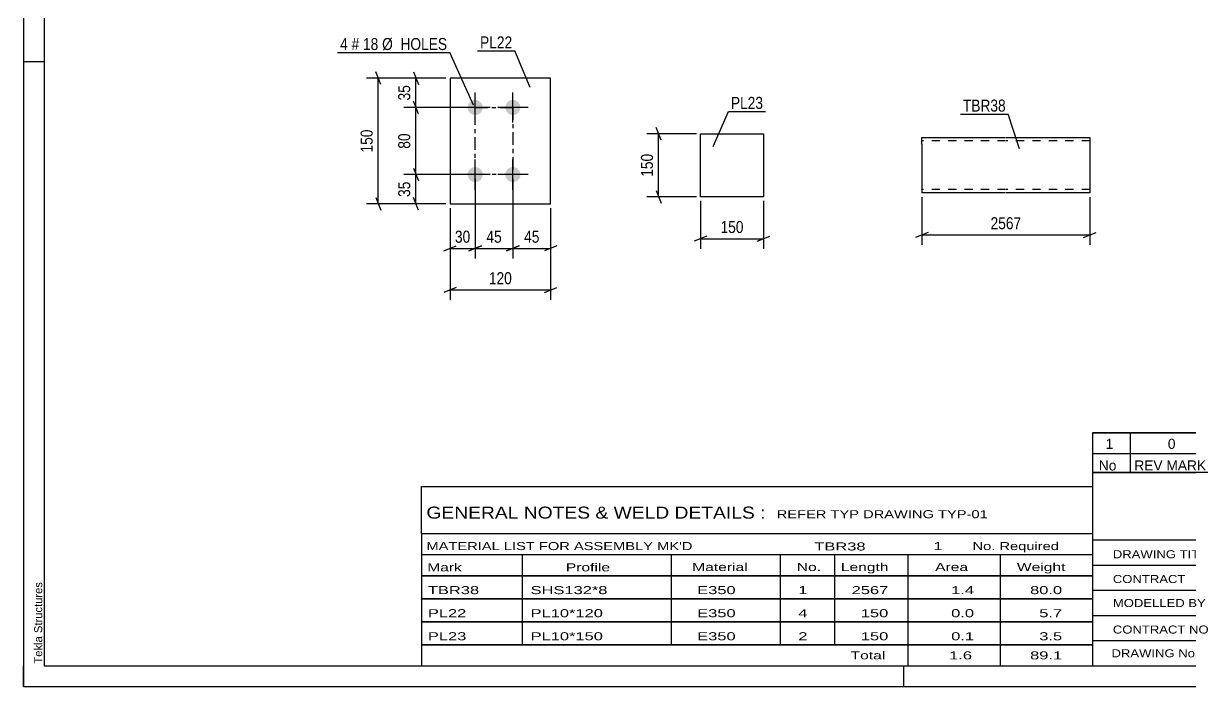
# Model space of a CAD drawing. Header units: millimetres. Extents: x 0 to 420, y 0 to 297.
# Drawn here: x 0 to 278.4, y 0 to 158.1 of the extents above; entities that cross this region are included whole.
import ezdxf

# ---------------------------------------------------------------- set-up
doc = ezdxf.new("R2010")
doc.units = ezdxf.units.MM
doc.linetypes.add('DXK_LINE_DOT2', pattern=[3.9198, 1.9599, -1.9599])
doc.linetypes.add('DXK_LINE_DOT3', pattern=[5.9187, 2.979, -0.9799, 0.9799, -0.9799])
doc.styles.add('Arial', font='ARIAL.TTF', dxfattribs={"height": 0.2})
doc.styles.add('Arial Narrow', font='ARIALN.TTF', dxfattribs={"height": 0.2})

# ---------------------------------------------------------------- blocks, each defined once
blk = doc.blocks.new('Unknown-489684410-1163')
at = {"color": 5, "linetype": 'Continuous'}
for p, q in [((0, 297), (0, 0)), ((5, 292), (5, 5)), ((5, 149), (0, 149)), ((0, 0), (0, 5)), ((5, 5), (415, 5)), ((210, 0), (210, 5)), ((0, 0), (420, 0))]:
    blk.add_line(p, q, dxfattribs=at)
at = {"color": 174, "linetype": 'Continuous', "style": 'Arial'}
blk.add_text('Tekla Structures', height=1.9102, rotation=90, dxfattribs=at).set_placement((4.5, 5.5))
blk = doc.blocks.new('Unknown-489684410-3882')
at = {"color": 7, "linetype": 'Continuous'}
for p, q in [((255, 51.05), (255, 5)), ((255, 51.05), (415, 51.05)), ((415, 51), (415, 5)), ((255, 35), (415, 35)), ((295.14, 35), (295.14, 5)), ((255, 29), (415, 29)), ((397, 5.05), (397, 28.9)), ((255, 23), (415, 23)), ((339.14, 23), (339.14, 5)), ((255, 17), (415, 17)), ((255, 11), (397, 11)), ((255, 5), (415, 5))]:
    blk.add_line(p, q, dxfattribs=at)
at = {"color": 7, "style": 'Arial Narrow'}
for s, height, width, p in [('DRAWING TITLE', 1.9089, 1.425378, (259.88, 30.61)), ('T-BRACE', 1.909, 1.425378, (296.81, 30.59)), ('CONTRACT', 1.909, 1.425378, (259.88, 24.71)), ('TERMINAL BUILDING', 1.9089, 1.425378, (297.06, 25.07)), ('MODELLED BY', 1.9089, 1.425378, (259.88, 18.98)), ('GSK', 1.909, 1.425378, (296.88, 19.04)), ('ISSUED', 1.909, 1.425378, (339.94, 18.64)), ('19.05.2026', 1.909, 1.425378, (356.69, 18.52)), ('CONTRACT NO', 1.9089, 1.425378, (259.88, 12.66)), ('AN-C-1376', 1.909, 1.425378, (297.23, 12.78)), ('SCALE', 1.909, 1.425378, (339.94, 12.65)), ('A3', 6.204, 1.25, (399.14, 7.2)), ('DRAWING No', 1.909, 1.425378, (259.56, 7)), ('[TBR.38]', 1.909, 1.425378, (297.46, 6.99)), ('1', 3.34, 1.5, (376.91, 5.68)), ('REVISION No.', 1.9089, 1.425378, (339.94, 5.77))]:
    blk.add_text(s, height=height, dxfattribs=dict(at, width=width)).set_placement(p)
at = {"color": 7, "linetype": 'Continuous', "style": 'Arial Narrow'}
for s, height, width, p in [('PH #', 1.909, 1.43, (401.6, 25.15)), ('204', 2.1, 1.43, (402.37, 18.65)), ('NTS', 1.909, 1.425378, (356.7, 12.65))]:
    blk.add_text(s, height=height, dxfattribs=dict(at, width=width)).set_placement(p)
blk = doc.blocks.new('Unknown-489684410-3883')
at = {"color": 7, "linetype": 'Continuous'}
for p, q in [((95, 47.75), (255, 47.75)), ((95, 36.5), (95, 47.75)), ((255, 47.75), (255, 36.5)), ((95, 36.5), (255, 36.5)), ((95, 36.5), (95, 31.5)), ((255, 36.5), (255, 31.5)), ((95, 31.5), (255, 31.5)), ((95, 31.5), (95, 26.5)), ((119, 31.5), (119, 26.5)), ((154.5, 31.5), (154.5, 26.5)), ((180.5, 31.5), (180.5, 26.5)), ((193.5, 31.5), (193.5, 26.5)), ((211, 31.5), (211, 26.5)), ((233, 31.5), (233, 26.5)), ((255, 31.5), (255, 26.5)), ((95, 26.5), (255, 26.5)), ((95, 26.45), (95, 21.05)), ((95, 26.45), (255, 26.45)), ((119, 26.5), (119, 21)), ((154.5, 26.5), (154.5, 21)), ((180.5, 26.5), (180.5, 21)), ((193.5, 26.5), (193.5, 21)), ((211, 26.5), (211, 21)), ((233, 26.5), (233, 21)), ((255, 26.45), (255, 21.05)), ((95, 21.05), (255, 21.05)), ((95, 20.95), (95, 15.55)), ((95, 20.95), (255, 20.95)), ((119, 21), (119, 15.5)), ((154.5, 21), (154.5, 15.5)), ((180.5, 21), (180.5, 15.5)), ((193.5, 21), (193.5, 15.5)), ((211, 21), (211, 15.5)), ((233, 21), (233, 15.5)), ((255, 20.95), (255, 15.55)), ((95, 15.55), (255, 15.55)), ((95, 15.45), (95, 10.05)), ((95, 15.45), (255, 15.45)), ((119, 15.5), (119, 10)), ((154.5, 15.5), (154.5, 10)), ((180.5, 15.5), (180.5, 10)), ((193.5, 15.5), (193.5, 10)), ((211, 15.5), (211, 10)), ((233, 15.5), (233, 10)), ((255, 15.45), (255, 10.05)), ((95, 10.05), (255, 10.05)), ((95, 10), (255, 10)), ((95, 10), (95, 5)), ((211, 10), (211, 5)), ((233, 10), (233, 5)), ((255, 10), (255, 5)), ((95, 5), (255, 5))]:
    blk.add_line(p, q, dxfattribs=at)
at = {"color": 7, "style": 'Arial Narrow'}
for s, height, width, p in [('GENERAL NOTES & WELD DETAILS :', 2.8633, 1.4, (96.15, 40.06)), ('REFER TYP DRAWING TYP-01', 1.9089, 1.6, (179.7, 40.16)), ("MATERIAL LIST FOR ASSEMBLY MK'D", 1.9089, 1.6, (96.15, 32.56)), ('TBR38', 1.909, 1.794707, (188.68, 32.47)), ('1', 1.91, 1.794707, (217.08, 32.56)), ('No. Required', 1.9089, 1.6, (226.41, 32.56)), ('Mark', 1.909, 1.7, (96.34, 27.5)), ('Profile', 1.909, 1.7, (129.41, 27.5)), ('Material', 1.909, 1.7, (159.54, 27.56)), ('No.', 1.909, 1.7, (184.5, 27.56)), ('Length', 1.909, 1.7, (195, 27.56)), ('Area', 1.909, 1.7, (217.5, 27.56)), ('Weight', 1.909, 1.7, (237, 27.56))]:
    blk.add_text(s, height=height, dxfattribs=dict(at, width=width)).set_placement(p)
at = {"color": 7, "linetype": 'Continuous', "style": 'Arial Narrow'}
for s, height, width, p in [('TBR38', 1.909, 1.794707, (96.5, 22.06)), ('SHS132*8', 1.909, 1.794707, (121, 22.06)), ('E350', 1.909, 1.794707, (160.74, 22.06)), ('1', 1.91, 1.794707, (184.86, 22.06)), ('2567', 1.909, 1.794707, (197.58, 22.06)), ('1.4', 1.909, 1.794707, (221.32, 22.06)), ('80.0', 1.909, 1.794707, (240.14, 22.06)), ('PL22', 1.909, 1.794707, (96.5, 16.56)), ('PL10*120', 1.909, 1.794707, (121, 16.56)), ('E350', 1.909, 1.794707, (160.74, 16.56)), ('4', 1.91, 1.794707, (184.86, 16.56)), ('150', 1.909, 1.794707, (199.77, 16.56)), ('0.0', 1.909, 1.794707, (221.32, 16.56)), ('5.7', 1.909, 1.794707, (242.33, 16.56)), ('PL23', 1.909, 1.794707, (96.5, 11.06)), ('PL10*150', 1.909, 1.794707, (121, 11.06)), ('E350', 1.909, 1.794707, (160.74, 11.06)), ('2', 1.91, 1.794707, (184.86, 11.06)), ('150', 1.909, 1.794707, (199.77, 11.06)), ('0.1', 1.909, 1.794707, (221.32, 11.06)), ('3.5', 1.909, 1.794707, (242.33, 11.06)), ('Total', 1.909, 1.7, (197.33, 6.5)), ('1.6', 1.909, 1.794707, (220.83, 6.5)), ('89.1', 1.909, 1.794707, (240.14, 6.5))]:
    blk.add_text(s, height=height, dxfattribs=dict(at, width=width)).set_placement(p)
blk = doc.blocks.new('Unknown-489684410-3884')
at = {"color": 7, "linetype": 'Continuous'}
for p, q in [((255, 60.55), (415, 60.55)), ((415, 60.55), (255, 60.55)), ((255, 60.55), (255, 55.55)), ((264, 60.55), (264, 55.55)), ((288, 60.55), (288, 55.55)), ((385, 60.55), (385, 55.55)), ((415, 60.55), (415, 55.55)), ((255, 55.55), (415, 55.55)), ((255, 55.55), (255, 51.05)), ((255, 55.55), (415, 55.55)), ((264, 55.55), (264, 51.05)), ((288, 55.55), (288, 51.05)), ((385, 55.55), (385, 51.05)), ((415, 55.55), (415, 51.05)), ((415, 51.05), (255, 51.05))]:
    blk.add_line(p, q, dxfattribs=at)
at = {"color": 7, "linetype": 'Continuous', "style": 'Arial Narrow'}
for s, height, width, p in [('1', 2.39, 1.196471, (258.16, 56.7)), ('0', 2.39, 1.196471, (273, 56.7)), ('ISSUED FOR CONSTRUCTION', 2.3861, 1.196471, (290, 56.7)), ('19.05.2026', 2.386, 1.196471, (391, 56.7)), ('No', 2.386, 1.2, (256.54, 51.55)), ('REV MARK', 2.386, 1.2, (265, 51.55)), ('REVISION DESCRIPTION', 2.3861, 1.2, (290, 51.55)), ('REV. DATE', 2.386, 1.2, (390.28, 51.55))]:
    blk.add_text(s, height=height, dxfattribs=dict(at, width=width)).set_placement(p)
blk = doc.blocks.new('Part-489684410-2300 - 2292')
at = {"color": 2, "linetype": 'Continuous'}
for p, q in [((214.31, 129.31), (214.31, 130.91)), ((214.31, 130.91), (234.31, 130.91)), ((234.41, 130.91), (254.41, 130.91)), ((254.41, 130.91), (254.41, 129.31)), ((214.31, 129.31), (214.31, 117.71)), ((254.41, 129.31), (254.41, 117.71)), ((234.31, 117.71), (214.31, 117.71)), ((254.41, 117.71), (234.41, 117.71))]:
    blk.add_line(p, q, dxfattribs=at)
at = {"color": 7, "linetype": 'DXK_LINE_DOT2'}
for p, q in [((234.31, 130.11), (214.31, 130.11)), ((254.41, 130.11), (234.41, 130.11)), ((214.31, 118.51), (214.31, 118.58)), ((234.31, 118.51), (214.31, 118.51)), ((254.41, 118.51), (234.41, 118.51)), ((254.41, 118.51), (254.41, 118.58))]:
    blk.add_line(p, q, dxfattribs=at)
blk = doc.blocks.new('Bolt-489684410-2108 - 2046')
at = {"linetype": 'Continuous'}
for points in [[(107.78, 136.29, -1), (107.78, 139.89, -1)], [(116.78, 136.29, -1), (116.78, 139.89, -1)], [(107.78, 120.29, -1), (107.78, 123.89, -1)], [(116.78, 120.29, -1), (116.78, 123.89, -1)]]:
    blk.add_hatch(color=1, dxfattribs=at).paths.add_polyline_path(points)
at = {"color": 1, "linetype": 'Continuous'}
for p, q in [((107.78, 134.49), (107.78, 141.69)), ((116.78, 134.49), (116.78, 141.69)), ((111.38, 138.09), (104.18, 138.09)), ((120.38, 138.09), (113.18, 138.09)), ((107.78, 118.49), (107.78, 125.69)), ((116.78, 118.49), (116.78, 125.69)), ((111.38, 122.09), (104.18, 122.09)), ((120.38, 122.09), (113.18, 122.09))]:
    blk.add_line(p, q, dxfattribs=at)
blk = doc.blocks.new('Part-489684410-2113 - 2046')
at = {"color": 2, "linetype": 'Continuous'}
for p, q in [((125.78, 145.09), (101.78, 145.09)), ((101.78, 145.09), (101.78, 115.09)), ((125.78, 115.09), (125.78, 145.09)), ((101.78, 115.09), (125.78, 115.09))]:
    blk.add_line(p, q, dxfattribs=at)
blk = doc.blocks.new('Part-489684410-2273 - 2267')
at = {"color": 2, "linetype": 'Continuous'}
for p, q in [((161.54, 131.81), (176.54, 131.81)), ((161.54, 116.81), (161.54, 131.81)), ((176.54, 131.81), (176.54, 116.81)), ((176.54, 116.81), (161.54, 116.81))]:
    blk.add_line(p, q, dxfattribs=at)
blk = doc.blocks.new('Rectangle-489684410-2253 - 2046')
at = {"color": 1, "linetype": 'DXK_LINE_DOT3'}
blk.add_lwpolyline([(107.78, 138.09), (116.78, 138.09), (116.78, 122.09), (107.78, 122.09), (107.78, 138.09)], close=True, dxfattribs=at)
blk = doc.blocks.new('StraightDimension-489684410-2304 - 2292')
at = {"color": 7, "linetype": 'Continuous'}
for p, q in [((214.31, 116.71), (214.31, 105.31)), ((254.41, 116.71), (254.41, 105.31)), ((215.81, 108.31), (212.81, 107.11)), ((214.31, 107.71), (254.41, 107.71)), ((252.91, 107.11), (255.91, 108.31))]:
    blk.add_line(p, q, dxfattribs=at)
at = {"color": 0}
blk.add_wipeout([(238.62, 108.46), (238.62, 112.66), (230.11, 112.66), (230.11, 108.46)], dxfattribs=at)
at = {"color": 3, "style": 'Arial Narrow'}
blk.add_text('2567', height=2.863, dxfattribs=at).set_placement((230.71, 109.06))
blk = doc.blocks.new('StraightDimension-489684410-2155 - 2046')
at = {"color": 7, "linetype": 'Continuous'}
for p, q in [((100.78, 145.09), (90.78, 145.09)), ((93.03, 146.59), (94.23, 143.59)), ((93.63, 138.09), (93.63, 145.09)), ((94.23, 136.59), (93.03, 139.59)), ((106.78, 138.09), (90.78, 138.09))]:
    blk.add_line(p, q, dxfattribs=at)
at = {"color": 0}
blk.add_wipeout([(92.88, 144.02), (88.68, 144.02), (88.68, 139.16), (92.88, 139.16)], dxfattribs=at)
at = {"color": 3, "style": 'Arial Narrow'}
blk.add_text('35', height=2.863, rotation=90.0002, dxfattribs=at).set_placement((92.28, 139.76))
blk = doc.blocks.new('StraightDimension-489684410-2115 - 2046')
at = {"color": 7, "linetype": 'Continuous'}
for p, q in [((101.78, 114.09), (101.78, 92.2)), ((125.78, 114.09), (125.78, 92.2)), ((103.28, 95.2), (100.28, 94)), ((124.28, 94), (127.28, 95.2)), ((101.78, 94.6), (125.78, 94.6))]:
    blk.add_line(p, q, dxfattribs=at)
at = {"color": 0}
blk.add_wipeout([(117.12, 95.35), (117.12, 99.55), (110.44, 99.55), (110.44, 95.35)], dxfattribs=at)
at = {"color": 3, "style": 'Arial Narrow'}
blk.add_text('120', height=2.863, dxfattribs=at).set_placement((111.04, 95.95))
blk = doc.blocks.new('StraightDimension-489684410-2138 - 2046')
at = {"color": 7, "linetype": 'Continuous'}
for p, q in [((93.03, 123.59), (94.23, 120.59)), ((106.78, 122.09), (90.78, 122.09)), ((93.63, 115.09), (93.63, 122.09)), ((100.78, 115.09), (90.78, 115.09)), ((94.23, 113.59), (93.03, 116.59))]:
    blk.add_line(p, q, dxfattribs=at)
at = {"color": 0}
blk.add_wipeout([(92.88, 121.02), (88.68, 121.02), (88.68, 116.16), (92.88, 116.16)], dxfattribs=at)
at = {"color": 3, "style": 'Arial Narrow'}
blk.add_text('35', height=2.863, rotation=90.0002, dxfattribs=at).set_placement((92.28, 116.76))
blk = doc.blocks.new('StraightDimension-489684410-2171 - 2046')
at = {"color": 7, "linetype": 'Continuous'}
for p, q in [((94.23, 136.59), (93.03, 139.59)), ((106.78, 138.09), (90.78, 138.09)), ((93.63, 122.09), (93.63, 138.09)), ((93.03, 123.59), (94.23, 120.59)), ((106.78, 122.09), (90.78, 122.09))]:
    blk.add_line(p, q, dxfattribs=at)
at = {"color": 0}
blk.add_wipeout([(92.88, 132.52), (88.68, 132.52), (88.68, 127.66), (92.88, 127.66)], dxfattribs=at)
at = {"color": 3, "style": 'Arial Narrow'}
blk.add_text('80', height=2.863, rotation=90.0002, dxfattribs=at).set_placement((92.28, 128.26))
blk = doc.blocks.new('StraightDimension-489684410-2185 - 2046')
at = {"color": 7, "linetype": 'Continuous'}
for p, q in [((100.78, 145.09), (81.82, 145.09)), ((85.27, 143.59), (84.07, 146.59)), ((84.67, 115.09), (84.67, 145.09)), ((100.78, 115.09), (81.82, 115.09)), ((84.07, 116.59), (85.27, 113.59))]:
    blk.add_line(p, q, dxfattribs=at)
at = {"color": 0}
blk.add_wipeout([(83.92, 133.43), (79.72, 133.43), (79.72, 126.75), (83.92, 126.75)], dxfattribs=at)
at = {"color": 3, "style": 'Arial Narrow'}
blk.add_text('150', height=2.863, rotation=90.0002, dxfattribs=at).set_placement((83.32, 127.35))
blk = doc.blocks.new('StraightDimension-489684410-2205 - 2046')
at = {"color": 7, "linetype": 'Continuous'}
for p, q in [((107.78, 121.09), (107.78, 102.1)), ((101.78, 114.09), (101.78, 102.1)), ((100.28, 103.9), (103.28, 105.1)), ((101.78, 104.5), (107.78, 104.5)), ((109.28, 105.1), (106.28, 103.9))]:
    blk.add_line(p, q, dxfattribs=at)
at = {"color": 0}
blk.add_wipeout([(107.21, 105.25), (107.21, 109.45), (102.35, 109.45), (102.35, 105.25)], dxfattribs=at)
at = {"color": 3, "style": 'Arial Narrow'}
blk.add_text('30', height=2.863, dxfattribs=at).set_placement((102.95, 105.85))
blk = doc.blocks.new('StraightDimension-489684410-2221 - 2046')
at = {"color": 7, "linetype": 'Continuous'}
for p, q in [((116.78, 121.09), (116.78, 102.1)), ((125.78, 114.09), (125.78, 102.1)), ((115.28, 103.9), (118.28, 105.1)), ((116.78, 104.5), (125.78, 104.5)), ((127.28, 105.1), (124.28, 103.9))]:
    blk.add_line(p, q, dxfattribs=at)
at = {"color": 0}
blk.add_wipeout([(123.71, 105.25), (123.71, 109.45), (118.85, 109.45), (118.85, 105.25)], dxfattribs=at)
at = {"color": 3, "style": 'Arial Narrow'}
blk.add_text('45', height=2.863, dxfattribs=at).set_placement((119.45, 105.85))
blk = doc.blocks.new('StraightDimension-489684410-2240 - 2046')
at = {"color": 7, "linetype": 'Continuous'}
for p, q in [((107.78, 121.09), (107.78, 102.1)), ((116.78, 121.09), (116.78, 102.1)), ((106.28, 103.9), (109.28, 105.1)), ((107.78, 104.5), (116.78, 104.5)), ((118.28, 105.1), (115.28, 103.9))]:
    blk.add_line(p, q, dxfattribs=at)
at = {"color": 0}
blk.add_wipeout([(114.71, 105.25), (114.71, 109.45), (109.85, 109.45), (109.85, 105.25)], dxfattribs=at)
at = {"color": 3, "style": 'Arial Narrow'}
blk.add_text('45', height=2.863, dxfattribs=at).set_placement((110.45, 105.85))
blk = doc.blocks.new('StraightDimension-489684410-2275 - 2267')
at = {"color": 7, "linetype": 'Continuous'}
for p, q in [((160.54, 131.81), (148.69, 131.81)), ((152.14, 130.31), (150.94, 133.31)), ((151.54, 116.81), (151.54, 131.81)), ((150.94, 118.31), (152.14, 115.31)), ((160.54, 116.81), (148.69, 116.81))]:
    blk.add_line(p, q, dxfattribs=at)
at = {"color": 0}
blk.add_wipeout([(150.79, 127.66), (146.59, 127.66), (146.59, 120.97), (150.79, 120.97)], dxfattribs=at)
at = {"color": 3, "style": 'Arial Narrow'}
blk.add_text('150', height=2.863, rotation=90.0002, dxfattribs=at).set_placement((150.19, 121.57))
blk = doc.blocks.new('StraightDimension-489684410-2284 - 2267')
at = {"color": 7, "linetype": 'Continuous'}
for p, q in [((161.54, 115.81), (161.54, 104.41)), ((176.54, 115.81), (176.54, 104.41)), ((163.04, 107.41), (160.04, 106.21)), ((161.54, 106.81), (176.54, 106.81)), ((175.04, 106.21), (178.04, 107.41))]:
    blk.add_line(p, q, dxfattribs=at)
at = {"color": 0}
blk.add_wipeout([(172.38, 107.56), (172.38, 111.76), (165.7, 111.76), (165.7, 107.56)], dxfattribs=at)
at = {"color": 3, "style": 'Arial Narrow'}
blk.add_text('150', height=2.863, dxfattribs=at).set_placement((166.3, 108.16))
blk = doc.blocks.new('Mark-489684410-2296 - 2292')
at = {"color": 0}
blk.add_wipeout([(234.34, 137.11), (234.34, 140.11), (224.11, 140.11), (224.11, 137.11)], dxfattribs=at)
blk.add_wipeout([(234.34, 137.11), (234.34, 140.11), (224.11, 140.11), (224.11, 137.11)], dxfattribs=at)
at = {"color": 30, "linetype": 'Continuous'}
for p in [(223.51, 136.51), (237.64, 128.2)]:
    blk.add_line(p, (234.94, 136.51), dxfattribs=at)
at = {"color": 3, "style": 'Arial Narrow'}
blk.add_text('TBR38', height=2.863, dxfattribs=at).set_placement((224.11, 137.11))
blk = doc.blocks.new('Mark-489684410-2109 - 2046')
at = {"color": 0}
blk.add_wipeout([(116.62, 152.18), (116.62, 155.18), (108.94, 155.18), (108.94, 152.18)], dxfattribs=at)
blk.add_wipeout([(116.62, 152.18), (116.62, 155.18), (108.94, 155.18), (108.94, 152.18)], dxfattribs=at)
at = {"color": 30, "linetype": 'Continuous'}
for p in [(108.34, 151.58), (120.88, 142.82)]:
    blk.add_line(p, (117.22, 151.58), dxfattribs=at)
at = {"color": 3, "style": 'Arial Narrow'}
blk.add_text('PL22', height=2.863, dxfattribs=at).set_placement((108.94, 152.18))
blk = doc.blocks.new('Mark-489684410-2104 - 2046')
at = {"color": 0}
blk.add_wipeout([(77.4, 151.79), (77.4, 154.79), (75.57, 154.79), (75.57, 151.79)], dxfattribs=at)
blk.add_wipeout([(77.4, 151.79), (77.4, 154.79), (75.57, 154.79), (75.57, 151.79)], dxfattribs=at)
blk.add_wipeout([(80.12, 151.79), (80.12, 154.79), (78.3, 154.79), (78.3, 151.79)], dxfattribs=at)
blk.add_wipeout([(80.12, 151.79), (80.12, 154.79), (78.3, 154.79), (78.3, 151.79)], dxfattribs=at)
at = {"color": 3, "style": 'Arial Narrow'}
blk.add_text('4', height=2.86, dxfattribs=at).set_placement((75.57, 151.79))
at = {"color": 0}
blk.add_wipeout([(84.68, 151.79), (84.68, 154.79), (81.02, 154.79), (81.02, 151.79)], dxfattribs=at)
blk.add_wipeout([(84.68, 151.79), (84.68, 154.79), (81.02, 154.79), (81.02, 151.79)], dxfattribs=at)
at = {"color": 3, "style": 'Arial Narrow'}
blk.add_text('#', height=2.86, dxfattribs=at).set_placement((78.3, 151.79))
at = {"color": 0}
blk.add_wipeout([(101.11, 151.79), (101.11, 154.79), (85.58, 154.79), (85.58, 151.79)], dxfattribs=at)
blk.add_wipeout([(101.11, 151.79), (101.11, 154.79), (85.58, 154.79), (85.58, 151.79)], dxfattribs=at)
at = {"color": 7, "linetype": 'Continuous'}
for p in [(74.97, 151.19), (107.38, 138.61)]:
    blk.add_line(p, (101.71, 151.19), dxfattribs=at)
at = {"color": 3, "style": 'Arial Narrow'}
for s, p in [('18', (81.02, 151.79)), ('Ø  HOLES', (85.58, 151.79))]:
    blk.add_text(s, height=2.863, dxfattribs=at).set_placement(p)
blk = doc.blocks.new('Mark-489684410-2269 - 2267')
at = {"color": 0}
blk.add_wipeout([(176.45, 137.75), (176.45, 140.75), (168.77, 140.75), (168.77, 137.75)], dxfattribs=at)
blk.add_wipeout([(176.45, 137.75), (176.45, 140.75), (168.77, 140.75), (168.77, 137.75)], dxfattribs=at)
at = {"color": 30, "linetype": 'Continuous'}
for p, q in [((164.57, 128.79), (168.17, 137.15)), ((168.17, 137.15), (177.05, 137.15))]:
    blk.add_line(p, q, dxfattribs=at)
at = {"color": 3, "style": 'Arial Narrow'}
blk.add_text('PL23', height=2.863, dxfattribs=at).set_placement((168.77, 137.75))

msp = doc.modelspace()

# ---------------------------------------------------------------- block references
for name in ['Unknown-489684410-1163', 'Part-489684410-2113 - 2046', 'Bolt-489684410-2108 - 2046', 'Rectangle-489684410-2253 - 2046', 'Part-489684410-2273 - 2267', 'Part-489684410-2300 - 2292', 'Unknown-489684410-3884', 'Unknown-489684410-3882', 'Unknown-489684410-3883']:
    msp.add_blockref(name, (0, 0))

# ---------------------------------------------------------------- next in the draw order: block references
for name in ['Mark-489684410-2109 - 2046', 'StraightDimension-489684410-2155 - 2046', 'Mark-489684410-2269 - 2267', 'Mark-489684410-2296 - 2292', 'StraightDimension-489684410-2275 - 2267', 'StraightDimension-489684410-2304 - 2292', 'StraightDimension-489684410-2115 - 2046']:
    msp.add_blockref(name, (0, 0))

# ---------------------------------------------------------------- next in the draw order: block references
for name in ['StraightDimension-489684410-2138 - 2046', 'StraightDimension-489684410-2221 - 2046', 'StraightDimension-489684410-2284 - 2267']:
    msp.add_blockref(name, (0, 0))

# ---------------------------------------------------------------- next in the draw order: block references
msp.add_blockref('StraightDimension-489684410-2171 - 2046', (0, 0))

# ---------------------------------------------------------------- next in the draw order: block references
msp.add_blockref('StraightDimension-489684410-2185 - 2046', (0, 0))

# ---------------------------------------------------------------- next in the draw order: block references
for name in ['Mark-489684410-2104 - 2046', 'StraightDimension-489684410-2205 - 2046']:
    msp.add_blockref(name, (0, 0))

# ---------------------------------------------------------------- next in the draw order: block references
msp.add_blockref('StraightDimension-489684410-2240 - 2046', (0, 0))

doc.saveas('drawing.dxf')
